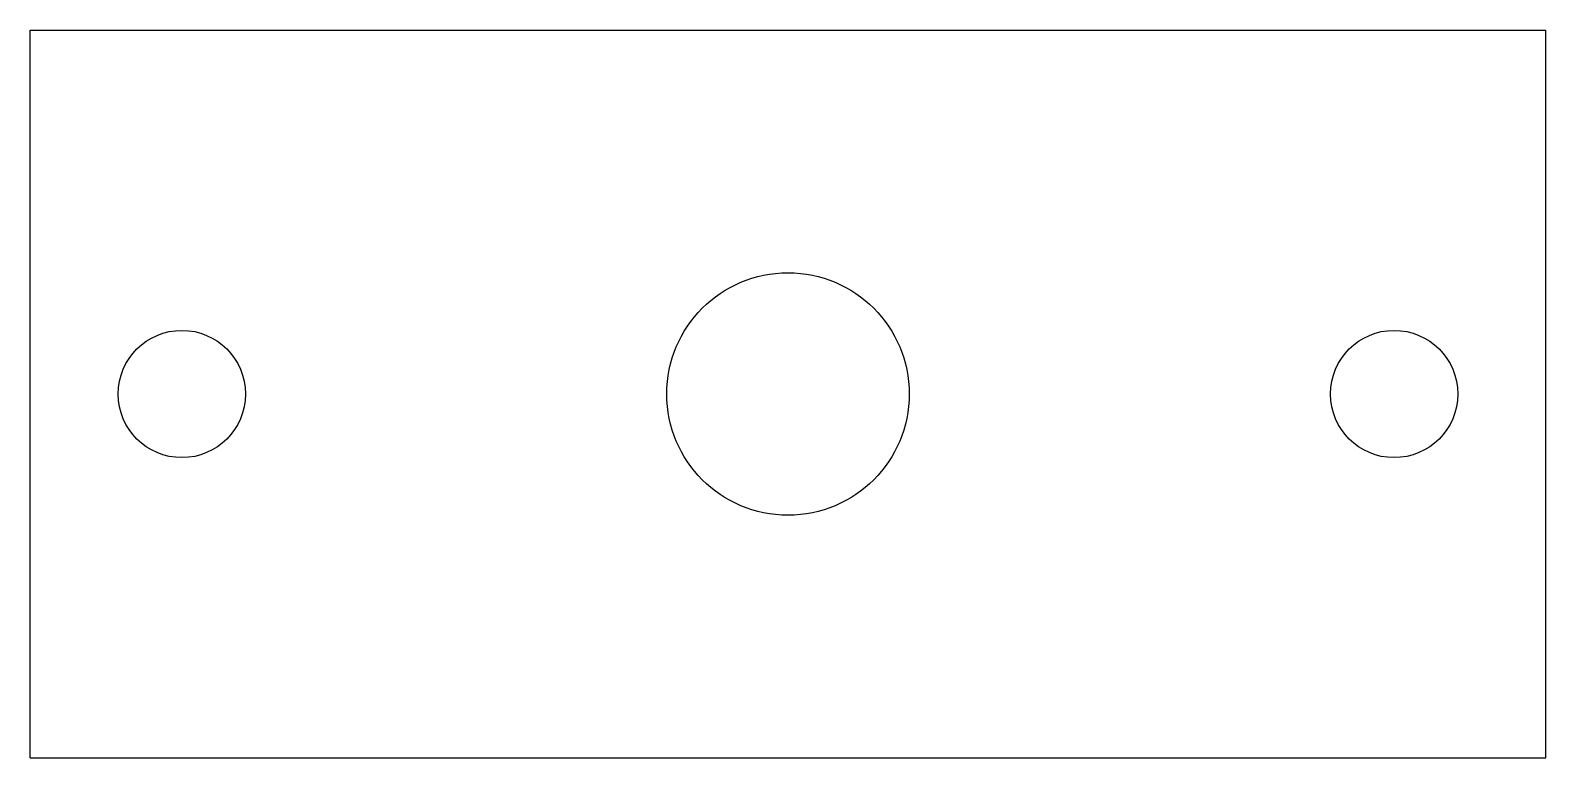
# Model space of a CAD drawing. Header units: millimetres. Extents: x 0 to 250, y 0 to 120.
import ezdxf

# ---------------------------------------------------------------- set-up
doc = ezdxf.new("R2010")
doc.units = ezdxf.units.MM
doc.layers.add('flat', color=7, linetype='CONTINUOUS')

msp = doc.modelspace()

# ---------------------------------------------------------------- linework, layer by layer
at = {"layer": 'flat'}
for p, q in [((0, 0), (0, 120)), ((0, 120), (250, 120)), ((250, 0), (250, 120)), ((0, 0), (250, 0))]:
    msp.add_line(p, q, dxfattribs=at)
for centre, radius in [((125, 60), 20), ((25, 60), 10.5), ((225, 60), 10.5)]:
    msp.add_circle(centre, radius, dxfattribs=at)

doc.saveas('drawing.dxf')
